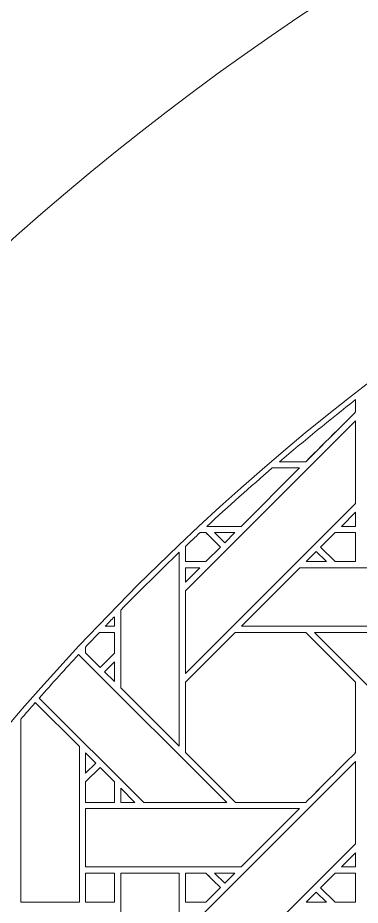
# Model space of a CAD drawing. Header units: inches. Extents: x 4.9 to 19.9, y 1.6 to 16.6.
# Drawn here: x 7.41 to 8.363, y 12.841 to 15.313 of the extents above; entities that cross this region are included whole.
import ezdxf

# ---------------------------------------------------------------- set-up
doc = ezdxf.new("R2010")
doc.units = ezdxf.units.IN
doc.header["$MEASUREMENT"] = 0
doc.layers.add('Design', color=7, linetype='Continuous', lineweight=0)

msp = doc.modelspace()

# ---------------------------------------------------------------- linework, layer by layer
at = {"layer": 'Design'}
for points, knots in [([(12.3829, 16.5948), (8.2407, 16.5948), (4.8829, 13.2369), (4.8829, 9.0948), (4.8829, 4.9526), (8.2407, 1.5948), (12.3829, 1.5948), (16.525, 1.5948), (19.8829, 4.9526), (19.8829, 9.0948), (19.8829, 13.2369), (16.525, 16.5948), (12.3829, 16.5948)], [0, 0, 0, 0, 1, 1, 1, 2, 2, 2, 3, 3, 3, 4, 4, 4, 4]), ([(12.3829, 15.6543), (8.7601, 15.6543), (5.8233, 12.7175), (5.8233, 9.0948), (5.8233, 5.472), (8.7601, 2.5353), (12.3829, 2.5353), (16.0056, 2.5353), (18.9424, 5.472), (18.9424, 9.0948), (18.9424, 12.7175), (16.0056, 15.6543), (12.3829, 15.6543)], [0, 0, 0, 0, 1, 1, 1, 2, 2, 2, 3, 3, 3, 4, 4, 4, 4]), ([(8.3504, 14.2148), (8.3326, 14.1969), (8.2207, 14.0851), (8.2117, 14.0761), (8.2117, 14.0761), (8.1388, 14.0761), (8.1388, 14.0761), (8.2081, 14.1352), (8.2786, 14.1929), (8.3504, 14.2492), (8.3504, 14.2492), (8.3504, 14.2148), (8.3504, 14.2148)], [0, 0, 0, 0, 1, 1, 1, 2, 2, 2, 3, 3, 3, 4, 4, 4, 4]), ([(8.3504, 14.2492), (8.3504, 14.2492), (8.3504, 14.2148), (8.3504, 14.2148), (8.3323, 14.1966), (8.2204, 14.0849), (8.2117, 14.0761), (8.2117, 14.0761), (8.1388, 14.0761), (8.1388, 14.0761), (8.2081, 14.1352), (8.2786, 14.1929), (8.3504, 14.2492)], [0, 0, 0, 0, 1, 1, 1, 2, 2, 2, 3, 3, 3, 4, 4, 4, 4]), ([(8.3504, 13.9603), (8.3504, 13.9603), (7.8768, 13.4866), (7.8768, 13.4866), (7.8768, 13.4866), (7.8768, 13.7167), (7.8768, 13.7167), (7.8768, 13.7167), (8.3504, 14.1903), (8.3504, 14.1903), (8.3504, 14.1903), (8.3504, 13.9603), (8.3504, 13.9603)], [0, 0, 0, 0, 1, 1, 1, 2, 2, 2, 3, 3, 3, 4, 4, 4, 4]), ([(8.1186, 14.0588), (8.1186, 14.0588), (8.1946, 14.0588), (8.1946, 14.0588), (8.1946, 14.0588), (8.0319, 13.8961), (8.0319, 13.8961), (8.0319, 13.8961), (7.9363, 13.8961), (7.9363, 13.8961), (7.996, 13.9514), (8.0568, 14.0057), (8.1186, 14.0588)], [0, 0, 0, 0, 1, 1, 1, 2, 2, 2, 3, 3, 3, 4, 4, 4, 4]), ([(8.3504, 13.8961), (8.3504, 13.8961), (8.3107, 13.8961), (8.3107, 13.8961), (8.3107, 13.8961), (8.3504, 13.9359), (8.3504, 13.9359), (8.3504, 13.9359), (8.3504, 13.8961), (8.3504, 13.8961)], [0, 0, 0, 0, 1, 1, 1, 2, 2, 2, 3, 3, 3, 3]), ([(7.9177, 13.8789), (7.9177, 13.8789), (7.9338, 13.8789), (7.9338, 13.8789), (7.9389, 13.8738), (7.9697, 13.8429), (7.9741, 13.8385), (7.9741, 13.8385), (7.9337, 13.7981), (7.9337, 13.7981), (7.9337, 13.7981), (7.8767, 13.7981), (7.8767, 13.7981), (7.8767, 13.7981), (7.8767, 13.8403), (7.8767, 13.8403), (7.8903, 13.8532), (7.904, 13.8661), (7.9177, 13.8789)], [0, 0, 0, 0, 1, 1, 1, 2, 2, 2, 3, 3, 3, 4, 4, 4, 5, 5, 5, 6, 6, 6, 6]), ([(7.8767, 13.8403), (7.8903, 13.8532), (7.904, 13.8661), (7.9177, 13.8789), (7.9177, 13.8789), (7.9338, 13.8789), (7.9338, 13.8789), (7.939, 13.8736), (7.9698, 13.8428), (7.9741, 13.8385), (7.9741, 13.8385), (7.9337, 13.7981), (7.9337, 13.7981), (7.9337, 13.7981), (7.8767, 13.7981), (7.8767, 13.7981), (7.8767, 13.7981), (7.8767, 13.8403), (7.8767, 13.8403)], [0, 0, 0, 0, 1, 1, 1, 2, 2, 2, 3, 3, 3, 4, 4, 4, 5, 5, 5, 6, 6, 6, 6]), ([(7.9864, 13.8506), (7.9864, 13.8506), (7.9582, 13.8788), (7.9582, 13.8788), (7.9582, 13.8788), (8.0146, 13.8788), (8.0146, 13.8788), (8.0146, 13.8788), (7.9864, 13.8506), (7.9864, 13.8506)], [0, 0, 0, 0, 1, 1, 1, 2, 2, 2, 3, 3, 3, 3]), ([(8.2933, 13.7981), (8.2933, 13.7981), (8.2529, 13.8385), (8.2529, 13.8385), (8.2529, 13.8385), (8.2934, 13.8789), (8.2934, 13.8789), (8.2934, 13.8789), (8.3504, 13.8789), (8.3504, 13.8789), (8.3504, 13.8789), (8.3504, 13.7981), (8.3504, 13.7981), (8.3504, 13.7981), (8.2933, 13.7981), (8.2933, 13.7981)], [0, 0, 0, 0, 1, 1, 1, 2, 2, 2, 3, 3, 3, 4, 4, 4, 5, 5, 5, 5]), ([(8.2529, 13.8385), (8.2529, 13.8385), (8.2934, 13.8789), (8.2934, 13.8789), (8.2934, 13.8789), (8.3504, 13.8789), (8.3504, 13.8789), (8.3504, 13.8789), (8.3504, 13.7981), (8.3504, 13.7981), (8.3504, 13.7981), (8.2933, 13.7981), (8.2933, 13.7981), (8.2933, 13.7981), (8.2529, 13.8385), (8.2529, 13.8385)], [0, 0, 0, 0, 1, 1, 1, 2, 2, 2, 3, 3, 3, 4, 4, 4, 5, 5, 5, 5]), ([(7.6967, 13.6626), (7.7501, 13.7173), (7.8044, 13.7711), (7.8596, 13.824), (7.8596, 13.824), (7.8596, 13.2837), (7.8596, 13.2837), (7.8596, 13.2837), (7.6967, 13.4466), (7.6967, 13.4466), (7.6967, 13.4466), (7.6967, 13.6626), (7.6967, 13.6626)], [0, 0, 0, 0, 1, 1, 1, 2, 2, 2, 3, 3, 3, 4, 4, 4, 4]), ([(8.2691, 13.798), (8.2691, 13.798), (8.2126, 13.798), (8.2126, 13.798), (8.2126, 13.798), (8.2408, 13.8263), (8.2408, 13.8263), (8.2408, 13.8263), (8.2691, 13.798), (8.2691, 13.798)], [0, 0, 0, 0, 1, 1, 1, 2, 2, 2, 3, 3, 3, 3]), ([(7.8768, 13.7411), (7.8768, 13.7411), (7.8768, 13.7809), (7.8768, 13.7809), (7.8768, 13.7809), (7.9166, 13.7809), (7.9166, 13.7809), (7.9166, 13.7809), (7.8768, 13.7411), (7.8768, 13.7411)], [0, 0, 0, 0, 1, 1, 1, 2, 2, 2, 3, 3, 3, 3]), ([(8.6279, 13.7809), (8.6279, 13.7809), (8.6279, 13.6181), (8.6279, 13.6181), (8.6279, 13.6181), (8.0326, 13.6181), (8.0326, 13.6181), (8.0326, 13.6181), (8.1954, 13.7809), (8.1954, 13.7809), (8.1954, 13.7809), (8.6279, 13.7809), (8.6279, 13.7809)], [0, 0, 0, 0, 1, 1, 1, 2, 2, 2, 3, 3, 3, 4, 4, 4, 4]), ([(7.6792, 13.6444), (7.6792, 13.6444), (7.6792, 13.6181), (7.6792, 13.6181), (7.6792, 13.6181), (7.6537, 13.6181), (7.6537, 13.6181), (7.6622, 13.6269), (7.6707, 13.6357), (7.6792, 13.6444)], [0, 0, 0, 0, 1, 1, 1, 2, 2, 2, 3, 3, 3, 3]), ([(7.6791, 13.601), (7.6791, 13.601), (7.6791, 13.5434), (7.6791, 13.5434), (7.6791, 13.5434), (7.6392, 13.5035), (7.6392, 13.5035), (7.6392, 13.5035), (7.5988, 13.5438), (7.5988, 13.5438), (7.5988, 13.5438), (7.5988, 13.56), (7.5988, 13.56), (7.6117, 13.5737), (7.6245, 13.5874), (7.6375, 13.601), (7.6375, 13.601), (7.6791, 13.601), (7.6791, 13.601)], [0, 0, 0, 0, 1, 1, 1, 2, 2, 2, 3, 3, 3, 4, 4, 4, 5, 5, 5, 6, 6, 6, 6]), ([(7.5988, 13.56), (7.6117, 13.5737), (7.6245, 13.5874), (7.6375, 13.601), (7.6375, 13.601), (7.6791, 13.601), (7.6791, 13.601), (7.6791, 13.601), (7.6791, 13.5434), (7.6791, 13.5434), (7.6791, 13.5434), (7.6392, 13.5035), (7.6392, 13.5035), (7.6392, 13.5035), (7.5988, 13.5438), (7.5988, 13.5438), (7.5988, 13.5438), (7.5988, 13.56), (7.5988, 13.56)], [0, 0, 0, 0, 1, 1, 1, 2, 2, 2, 3, 3, 3, 4, 4, 4, 5, 5, 5, 6, 6, 6, 6]), ([(8.2117, 13.1274), (8.2117, 13.1274), (8.016, 13.1274), (8.016, 13.1274), (8.016, 13.1274), (7.8767, 13.2666), (7.8767, 13.2666), (7.8767, 13.2666), (7.8767, 13.4623), (7.8767, 13.4623), (7.8767, 13.4623), (8.0154, 13.601), (8.0154, 13.601), (8.0154, 13.601), (8.2116, 13.601), (8.2116, 13.601), (8.2116, 13.601), (8.3504, 13.4623), (8.3504, 13.4623), (8.3504, 13.4623), (8.3504, 13.2661), (8.3504, 13.2661), (8.3326, 13.2481), (8.2207, 13.1364), (8.2117, 13.1274)], [0, 0, 0, 0, 1, 1, 1, 2, 2, 2, 3, 3, 3, 4, 4, 4, 5, 5, 5, 6, 6, 6, 7, 7, 7, 8, 8, 8, 8]), ([(7.8767, 13.4623), (7.8767, 13.4623), (8.0154, 13.601), (8.0154, 13.601), (8.0154, 13.601), (8.2116, 13.601), (8.2116, 13.601), (8.2116, 13.601), (8.3504, 13.4623), (8.3504, 13.4623), (8.3504, 13.4623), (8.3504, 13.2661), (8.3504, 13.2661), (8.3327, 13.2482), (8.2207, 13.1365), (8.2117, 13.1274), (8.2117, 13.1274), (8.016, 13.1274), (8.016, 13.1274), (8.016, 13.1274), (7.8767, 13.2666), (7.8767, 13.2666), (7.8767, 13.2666), (7.8767, 13.4623), (7.8767, 13.4623)], [0, 0, 0, 0, 1, 1, 1, 2, 2, 2, 3, 3, 3, 4, 4, 4, 5, 5, 5, 6, 6, 6, 7, 7, 7, 8, 8, 8, 8]), ([(8.4669, 13.601), (8.4669, 13.601), (8.9405, 13.1273), (8.9405, 13.1273), (8.9405, 13.1273), (8.7095, 13.1273), (8.7095, 13.1273), (8.7095, 13.1273), (8.2359, 13.601), (8.2359, 13.601), (8.2359, 13.601), (8.4669, 13.601), (8.4669, 13.601)], [0, 0, 0, 0, 1, 1, 1, 2, 2, 2, 3, 3, 3, 4, 4, 4, 4]), ([(7.5797, 13.5394), (7.5797, 13.5394), (7.9918, 13.1273), (7.9918, 13.1273), (7.9918, 13.1273), (7.7607, 13.1273), (7.7607, 13.1273), (7.7607, 13.1273), (7.4701, 13.418), (7.4701, 13.418), (7.5062, 13.4589), (7.5427, 13.4994), (7.5797, 13.5394)], [0, 0, 0, 0, 1, 1, 1, 2, 2, 2, 3, 3, 3, 4, 4, 4, 4]), ([(7.6792, 13.5191), (7.6792, 13.5191), (7.6792, 13.464), (7.6792, 13.464), (7.6792, 13.464), (7.6514, 13.4913), (7.6514, 13.4913), (7.6514, 13.4913), (7.6792, 13.5191), (7.6792, 13.5191)], [0, 0, 0, 0, 1, 1, 1, 2, 2, 2, 3, 3, 3, 3]), ([(7.4188, 13.3591), (7.4321, 13.3745), (7.4455, 13.3899), (7.4589, 13.4052), (7.4589, 13.4052), (7.5816, 13.283), (7.5816, 13.283), (7.5816, 13.283), (7.5816, 12.8493), (7.5816, 12.8493), (7.5816, 12.8493), (7.4188, 12.8493), (7.4188, 12.8493), (7.4188, 12.8493), (7.4188, 13.3591), (7.4188, 13.3591)], [0, 0, 0, 0, 1, 1, 1, 2, 2, 2, 3, 3, 3, 4, 4, 4, 5, 5, 5, 5]), ([(7.5989, 13.2088), (7.5989, 13.2088), (7.5989, 13.2655), (7.5989, 13.2655), (7.5989, 13.2655), (7.6271, 13.2369), (7.6271, 13.2369), (7.6271, 13.2369), (7.5989, 13.2088), (7.5989, 13.2088)], [0, 0, 0, 0, 1, 1, 1, 2, 2, 2, 3, 3, 3, 3]), ([(8.3504, 13.0116), (8.3504, 13.0116), (7.8768, 12.5379), (7.8768, 12.5379), (7.8768, 12.5379), (7.8768, 12.768), (7.8768, 12.768), (7.8768, 12.768), (8.3504, 13.2416), (8.3504, 13.2416), (8.3504, 13.2416), (8.3504, 13.0116), (8.3504, 13.0116)], [0, 0, 0, 0, 1, 1, 1, 2, 2, 2, 3, 3, 3, 4, 4, 4, 4]), ([(7.6795, 13.1271), (7.6795, 13.1271), (7.5989, 13.1271), (7.5989, 13.1271), (7.5989, 13.1271), (7.5989, 13.1844), (7.5989, 13.1844), (7.5989, 13.1844), (7.6392, 13.2247), (7.6392, 13.2247), (7.6392, 13.2247), (7.6795, 13.1844), (7.6795, 13.1844), (7.6795, 13.1844), (7.6795, 13.1271), (7.6795, 13.1271)], [0, 0, 0, 0, 1, 1, 1, 2, 2, 2, 3, 3, 3, 4, 4, 4, 5, 5, 5, 5]), ([(7.6392, 13.2247), (7.6392, 13.2247), (7.6795, 13.1844), (7.6795, 13.1844), (7.6795, 13.1844), (7.6795, 13.1271), (7.6795, 13.1271), (7.6795, 13.1271), (7.5989, 13.1271), (7.5989, 13.1271), (7.5989, 13.1271), (7.5989, 13.1844), (7.5989, 13.1844), (7.5989, 13.1844), (7.6392, 13.2247), (7.6392, 13.2247)], [0, 0, 0, 0, 1, 1, 1, 2, 2, 2, 3, 3, 3, 4, 4, 4, 5, 5, 5, 5]), ([(7.6968, 13.1273), (7.6968, 13.1273), (7.6968, 13.1671), (7.6968, 13.1671), (7.6968, 13.1671), (7.7365, 13.1273), (7.7365, 13.1273), (7.7365, 13.1273), (7.6968, 13.1273), (7.6968, 13.1273)], [0, 0, 0, 0, 1, 1, 1, 2, 2, 2, 3, 3, 3, 3]), ([(8.1946, 13.1101), (8.1946, 13.1101), (8.0319, 12.9474), (8.0319, 12.9474), (8.0319, 12.9474), (7.5989, 12.9474), (7.5989, 12.9474), (7.5989, 12.9474), (7.5989, 13.1101), (7.5989, 13.1101), (7.5989, 13.1101), (8.1946, 13.1101), (8.1946, 13.1101)], [0, 0, 0, 0, 1, 1, 1, 2, 2, 2, 3, 3, 3, 4, 4, 4, 4]), ([(8.3107, 12.9474), (8.3107, 12.9474), (8.3504, 12.9872), (8.3504, 12.9872), (8.3504, 12.9872), (8.3504, 12.9474), (8.3504, 12.9474), (8.3504, 12.9474), (8.3107, 12.9474), (8.3107, 12.9474)], [0, 0, 0, 0, 1, 1, 1, 2, 2, 2, 3, 3, 3, 3]), ([(7.6791, 12.8494), (7.6791, 12.8494), (7.5989, 12.8494), (7.5989, 12.8494), (7.5989, 12.8494), (7.5989, 12.9301), (7.5989, 12.9301), (7.5989, 12.9301), (7.6791, 12.9301), (7.6791, 12.9301), (7.6791, 12.9301), (7.6791, 12.8494), (7.6791, 12.8494)], [0, 0, 0, 0, 1, 1, 1, 2, 2, 2, 3, 3, 3, 4, 4, 4, 4]), ([(7.6791, 12.9301), (7.6791, 12.9301), (7.6791, 12.8494), (7.6791, 12.8494), (7.6791, 12.8494), (7.5989, 12.8494), (7.5989, 12.8494), (7.5989, 12.8494), (7.5989, 12.9301), (7.5989, 12.9301), (7.5989, 12.9301), (7.6791, 12.9301), (7.6791, 12.9301)], [0, 0, 0, 0, 1, 1, 1, 2, 2, 2, 3, 3, 3, 4, 4, 4, 4]), ([(7.8596, 12.9301), (7.8596, 12.9301), (7.8596, 12.335), (7.8596, 12.335), (7.8596, 12.335), (7.6967, 12.4979), (7.6967, 12.4979), (7.6967, 12.4979), (7.6967, 12.9301), (7.6967, 12.9301), (7.6967, 12.9301), (7.8596, 12.9301), (7.8596, 12.9301)], [0, 0, 0, 0, 1, 1, 1, 2, 2, 2, 3, 3, 3, 4, 4, 4, 4]), ([(7.8767, 12.8494), (7.8767, 12.8494), (7.8767, 12.9301), (7.8767, 12.9301), (7.8767, 12.9301), (7.9338, 12.9301), (7.9338, 12.9301), (7.9389, 12.925), (7.9697, 12.8942), (7.9741, 12.8898), (7.9741, 12.8898), (7.9337, 12.8494), (7.9337, 12.8494), (7.9337, 12.8494), (7.8767, 12.8494), (7.8767, 12.8494)], [0, 0, 0, 0, 1, 1, 1, 2, 2, 2, 3, 3, 3, 4, 4, 4, 5, 5, 5, 5]), ([(7.9741, 12.8898), (7.9741, 12.8898), (7.9337, 12.8494), (7.9337, 12.8494), (7.9337, 12.8494), (7.8767, 12.8494), (7.8767, 12.8494), (7.8767, 12.8494), (7.8767, 12.9301), (7.8767, 12.9301), (7.8767, 12.9301), (7.9338, 12.9301), (7.9338, 12.9301), (7.939, 12.9249), (7.9698, 12.8941), (7.9741, 12.8898)], [0, 0, 0, 0, 1, 1, 1, 2, 2, 2, 3, 3, 3, 4, 4, 4, 5, 5, 5, 5]), ([(7.9582, 12.9301), (7.9582, 12.9301), (8.0146, 12.9301), (8.0146, 12.9301), (8.0146, 12.9301), (7.9864, 12.9019), (7.9864, 12.9019), (7.9864, 12.9019), (7.9582, 12.9301), (7.9582, 12.9301)], [0, 0, 0, 0, 1, 1, 1, 2, 2, 2, 3, 3, 3, 3]), ([(8.2933, 12.8494), (8.2933, 12.8494), (8.2529, 12.8897), (8.2529, 12.8897), (8.2529, 12.8897), (8.2933, 12.9302), (8.2933, 12.9302), (8.2933, 12.9302), (8.3504, 12.9302), (8.3504, 12.9302), (8.3504, 12.9302), (8.3504, 12.8494), (8.3504, 12.8494), (8.3504, 12.8494), (8.2933, 12.8494), (8.2933, 12.8494)], [0, 0, 0, 0, 1, 1, 1, 2, 2, 2, 3, 3, 3, 4, 4, 4, 5, 5, 5, 5]), ([(8.3504, 12.9302), (8.3504, 12.9302), (8.3504, 12.8494), (8.3504, 12.8494), (8.3504, 12.8494), (8.2933, 12.8494), (8.2933, 12.8494), (8.2933, 12.8494), (8.2529, 12.8897), (8.2529, 12.8897), (8.2529, 12.8897), (8.2933, 12.9302), (8.2933, 12.9302), (8.2933, 12.9302), (8.3504, 12.9302), (8.3504, 12.9302)], [0, 0, 0, 0, 1, 1, 1, 2, 2, 2, 3, 3, 3, 4, 4, 4, 5, 5, 5, 5]), ([(8.2691, 12.8493), (8.2691, 12.8493), (8.2126, 12.8493), (8.2126, 12.8493), (8.2126, 12.8493), (8.2408, 12.8776), (8.2408, 12.8776), (8.2408, 12.8776), (8.2691, 12.8493), (8.2691, 12.8493)], [0, 0, 0, 0, 1, 1, 1, 2, 2, 2, 3, 3, 3, 3])]:
    msp.add_open_spline(points, degree=3, knots=knots, dxfattribs=at)

doc.saveas('drawing.dxf')
